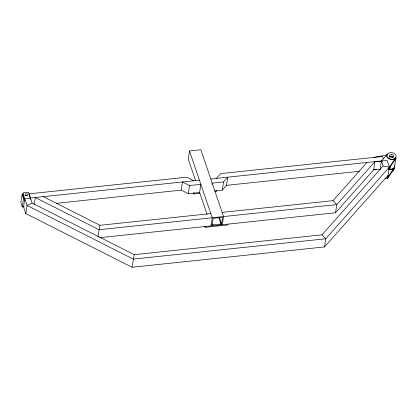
<?xml version="1.0" encoding="UTF-8"?>
<svg xmlns="http://www.w3.org/2000/svg" width="417" height="417" viewBox="0 0 417 417"><rect width="100%" height="100%" fill="white"/><g stroke="black" fill="none" stroke-linecap="round" stroke-linejoin="round"><path stroke-width="0.63" d="M23.336 194.452L22.101 194.583L20.85 202.745L22.273 206.921L24.123 206.723M24.54 200.379L22.721 195.036L22.971 193.405A0.704 0.5 8.7 0 1 23.482 192.831L27.783 192.373A0.704 0.5 8.7 0 1 28.632 192.805L32.135 203.095L134.227 254.672L321.976 234.834L383.098 166.013L389.348 167.149L395.462 158.137A4.696 3.336 8.7 0 1 389.056 158.814A4.696 3.336 8.7 0 1 387.45 154.087L381.414 161.066L380.163 169.229M22.273 206.921L23.519 198.758L22.101 194.583M388.102 175.312L324.504 246.927L132.043 267.261L25.818 213.593L27.063 205.43L22.971 193.405M30.259 199.404L30.451 198.148L24.791 198.747L23.54 206.91L25.818 213.593M34.236 204.419L35.294 197.512L99.032 229.715L336.78 204.596L374.935 161.629L382.061 161.395M97.974 236.621L99.965 225.289L210.825 213.577M132.043 267.261L134.227 254.672M199.79 192.487L188.307 193.702L181.223 190.126L182.474 181.963L189.553 185.539L200.874 184.345L199.628 192.508M222.318 224.716L223.564 216.559L200.827 149.739L189.506 150.938L188.26 159.101L195.557 180.556M188.307 193.702L189.553 185.539M199.665 193.306L193.842 193.921L193.968 193.102M227.979 224.122L227.854 224.935L205.211 227.328L205.336 226.514M212.003 184.403L212.196 183.146L223.517 181.953L227.755 177.178L226.509 185.341L222.271 190.116L214.666 190.918M210.997 225.915L212.243 217.752L189.506 150.938M216.611 190.71L216.486 191.528L215.188 191.664M222.271 190.116L223.517 181.953M221.563 223.835L222.511 217.632L222.225 217.351L213.165 218.393L212.055 224.925L221.474 224.002L219.472 217.705M324.504 246.927L325.755 238.764L389.348 167.149L387.075 160.467L381.414 161.066L383.098 166.013M99.72 237.674L335.529 212.759L336.78 204.596L333.001 200.666L222.146 212.378M374.935 161.629L373.684 169.787L335.529 212.759M385.099 178.122L387.601 178.575L389.348 167.149M390.364 166.117L389.885 169.26L388.587 169.302M393.69 169.724L393.914 168.26A4.696 3.336 8.7 0 1 388.628 169.365M395.238 159.607L395.462 158.137M395.874 158.147L394.628 166.31A4.696 3.336 8.7 0 1 388.68 169.041M389.15 168.458L395.264 159.44A4.696 3.336 8.7 0 1 394.508 160.071M387.8 177.272L393.914 168.26M387.601 178.575L393.716 169.563A4.696 3.336 8.7 0 1 392.955 170.193M216.439 178.372L220.676 173.602L382.571 156.495L383.385 158.882M333.001 200.666L366.918 162.474M32.135 203.095L27.063 205.43L133.289 259.098L325.755 238.764L321.976 234.834M373.512 157.449L386.47 155.093M199.456 180.17L30.311 198.039L28.893 193.863L186.712 177.189L193.796 180.764M210.778 178.971L382.055 160.873M56.259 203.329L181.223 190.126M226.509 185.341L359.501 171.288M376.285 169.516L373.684 169.787L380.163 169.578M43.311 196.668L99.965 225.289M218.763 217.465L221.057 224.21M212.034 223.893L212.451 225.117M199.524 192.201L207.03 214.27M193.436 192.727L193.842 193.921M204.804 226.134L205.211 227.328M395.9 157.986A4.696 3.336 8.7 0 1 394.482 160.237M22.721 195.036A0.704 0.5 8.7 0 1 23.06 194.499M25.197 195.594A1.293 0.917 8.7 0 1 27.016 195.75M394.352 168.103A4.696 3.336 8.7 0 1 392.934 170.355M394.461 165.591A4.696 3.336 8.7 0 1 388.654 169.203M389.212 157.016A2.111 1.501 8.7 0 1 391.266 156.073A2.111 1.501 8.7 0 1 393.267 157.365M395.733 157.266A4.696 3.336 8.7 0 1 394.456 160.399M389.603 156.933A1.877 1.334 8.7 0 1 391.48 156.438A1.877 1.334 8.7 0 1 393.017 157.553M25.421 195.265A1.293 0.917 8.7 0 0 27.579 195.036A1.293 0.917 8.7 0 0 26.031 193.769A1.293 0.917 8.7 0 0 25.421 195.265M388.128 158.033A4.696 3.336 8.7 0 0 395.973 157.204A4.696 3.336 8.7 0 0 390.343 152.606A4.696 3.336 8.7 0 0 388.128 158.033M389.973 156.886A2.111 1.501 8.7 0 0 393.502 156.516A2.111 1.501 8.7 0 0 390.969 154.446A2.111 1.501 8.7 0 0 389.973 156.886"/></g></svg>
